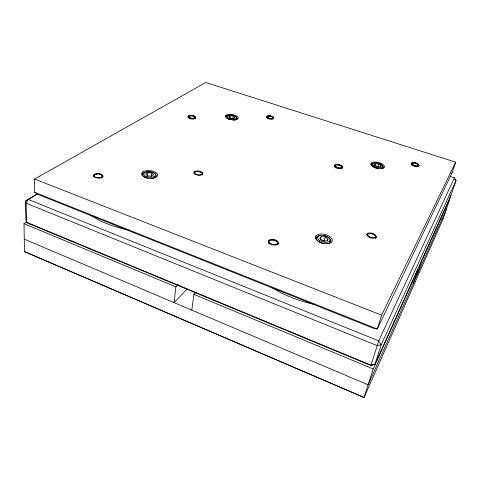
<?xml version="1.0" encoding="UTF-8"?>
<svg xmlns="http://www.w3.org/2000/svg" width="480" height="480" viewBox="0 0 480 480"><rect width="100%" height="100%" fill="white"/><g stroke="black" fill="none" stroke-linecap="round" stroke-linejoin="round"><path stroke-width="0.72" d="M94.224 175.794L94.284 174.336M273.444 118.776L273.006 118.116M142.536 175.488L142.824 171.912M147.492 175.77L147.756 172.62L151.71 172.962L153.588 174.768L151.494 176.238L147.51 175.896L145.644 174.078L147.756 172.62M151.434 176.112L151.71 172.962M177.996 284.748L175.89 286.86L174.024 302.598L187.008 289.146M194.334 173.16L194.514 171.708M191.796 310.128L193.938 294.372L195.984 292.188M225.828 117.192L226.116 115.17M229.836 117.72L230.118 115.77L233.292 116.1L235.068 117.402L233.67 118.392L230.478 118.062L228.702 116.748L230.118 115.77M232.908 118.692L233.292 116.1M268.512 241.89L268.788 240.462M266.85 116.676L267.468 116.316M315.33 238.536L315.96 235.854M316.386 239.256L316.896 237.084L317.988 236.604M320.412 239.808L321.186 236.58L325.272 236.886L327.99 239.088L327.51 241.026M325.272 236.886L324.336 240.756L322.302 240.606M370.86 164.496L371.226 163.116M371.604 165.498L371.976 164.118L372.906 163.668M374.886 165.726L375.42 163.734L378.678 164.04L381.036 165.588L380.67 166.92M377.958 166.698L378.678 164.04M455.646 162.156L381.606 315.144L377.28 328.986L373.278 328.242L40.272 195.354L34.692 192.396L34.584 179.034L205.752 82.5L455.646 162.156L452.124 172.71L377.28 328.986L34.692 192.396M413.178 283.68L417.846 269.628L373.206 368.958L364.056 397.5L24.492 251.616L24 223.668L26.52 222.078M37.722 193.662L25.668 200.976L25.968 219.924L26.352 222.18L28.392 223.386L370.884 365.538L374.952 364.35L450.906 195.576L456 180.546L454.404 177.78L450.138 176.394M24.492 251.616L364.056 397.5L443.094 218.916L450.648 196.632L421.704 261.036L417.09 274.902L415.686 274.38M446.466 208.962L368.124 384.816L24.27 239.166M454.404 177.78L378.714 340.848L370.884 365.538M327.99 239.088L326.604 241.002L322.482 240.696L319.77 238.476L321.186 236.58M381.036 165.588L380.136 166.83L376.86 166.524L374.502 164.97L375.42 163.734M441.87 219.702L443.094 218.916M450.912 173.484L452.124 172.71M226.842 116.118L227.598 115.656M143.73 173.064L144.57 172.554M37.242 194.112L25.668 200.976L26.058 203.178L26.352 222.18L370.746 365.058L374.952 364.35L381.21 344.844L456 180.546L454.596 179.334M449.742 196.062L450.906 195.576M34.584 179.034L381.606 315.144M24 223.668L175.89 286.86M193.938 294.372L373.206 368.958M25.968 219.924L26.778 221.082M27.588 222.234L28.392 223.386M154.692 176.298L155.406 177.378M236.196 118.5L236.76 119.4M329.808 240.972L330.522 242.118M382.656 166.89L383.22 167.838M188.454 116.37A0.612 0.498 57.4 0 1 189.048 115.992M194.634 117.87A0.618 0.498 57 0 1 195.102 118.608M411.354 163.668A0.624 0.564 24.5 0 1 412.11 163.314M418.368 165.348A0.63 0.57 23 0 1 418.8 166.092M376.842 163.284A5.988 2.508 14.3 0 1 382.908 166.038A5.988 2.508 14.3 0 1 381.426 168.726M378.336 168.702A5.988 2.508 14.3 0 1 372.096 165.726A5.988 2.508 14.3 0 1 374.466 163.17M232.884 115.704A5.58 2.232 8.9 0 1 237.312 118.53A5.58 2.232 8.9 0 1 232.698 120.108M230.28 119.742A5.58 2.232 8.9 0 1 226.266 116.922A5.58 2.232 8.9 0 1 230.892 115.428M147.978 178.344A6.9 3.288 5.2 0 1 143.88 172.962A6.9 3.288 5.2 0 1 155.256 173.808A6.9 3.288 5.2 0 1 150.996 178.566M321.738 240.588A3.684 1.944 13.9 0 1 324.552 241.17M323.778 235.686A7.386 3.876 13.8 0 1 330.762 240.048A7.386 3.876 13.8 0 1 326.7 243.756M323.598 243.57A7.386 3.876 13.8 0 1 316.668 239.346A7.386 3.876 13.8 0 1 320.256 235.542M193.902 173.46A4.446 2.1 7.4 0 1 198.408 171.63A4.446 2.1 7.4 0 1 202.686 174.444M194.436 172.326A0.708 0.564 51.6 0 1 195.132 171.93M201.654 174.282A0.714 0.564 51.1 0 1 202.194 175.122M99.18 174.288A4.8 2.28 3 0 1 102.918 176.898M101.628 178.188A4.8 2.28 3 0 1 101.376 178.296M93.51 176.862A4.8 2.28 3 0 1 96.768 174.234M94.254 174.984A0.756 0.546 54.5 0 1 94.908 174.57M101.472 177.06A0.756 0.546 54.2 0 1 102.072 177.9M371.184 233.676A4.83 2.424 15.8 0 1 375.468 235.806A4.83 2.424 15.8 0 1 375.366 238.374M366.906 234.57A4.83 2.424 15.8 0 1 368.934 233.58M375.384 236.934A0.774 0.654 29.7 0 1 375.924 237.828M366.924 234.528A0.768 0.648 30.8 0 1 367.806 234.198M269.37 244.11A5.052 2.754 11.3 0 1 269.484 240.51A5.052 2.754 11.3 0 1 275.874 240.882A5.052 2.754 11.3 0 1 277.812 244.602A0.81 0.648 40.4 0 0 277.212 243.654M268.656 241.128A0.804 0.648 41.3 0 1 269.514 240.738M334.62 165.57A0.648 0.57 39.9 0 1 335.358 165.204M341.706 167.334A0.648 0.576 38.7 0 1 342.174 168.108M128.094 229.836A71.67 35.85 4.9 0 1 90.894 215.31M314.376 304.338A76.626 42.192 14.1 0 1 271.506 287.316M28.062 199.392L26.058 203.178L376.938 345.51L381.21 344.844L378.714 340.848L28.062 199.392M189.666 118.56A3.828 1.548 7.5 0 0 195.564 118.008A3.828 1.548 7.5 0 0 190.08 115.914A3.828 1.548 7.5 0 0 189.666 118.56M190.062 117.828A3.216 1.296 7.5 0 0 195.024 117.372A3.216 1.296 7.5 0 0 190.416 115.608A3.216 1.296 7.5 0 0 190.062 117.828M268.008 118.596A3.636 1.428 10.1 0 0 273.702 118.452A3.636 1.428 10.1 0 0 268.704 116.208A3.636 1.428 10.1 0 0 268.008 118.596M268.44 117.924A3.06 1.2 10.1 0 0 273.228 117.804A3.06 1.2 10.1 0 0 269.028 115.926A3.06 1.2 10.1 0 0 268.44 117.924M412.698 165.624A3.936 1.584 15.3 0 0 418.854 165.984A3.936 1.584 15.3 0 0 413.676 163.044A3.936 1.584 15.3 0 0 412.698 165.624M413.238 164.958A3.312 1.332 15.3 0 0 418.416 165.264A3.312 1.332 15.3 0 0 414.06 162.798A3.312 1.332 15.3 0 0 413.238 164.958M374.736 166.44A5.196 2.172 14.3 0 0 382.8 166.602A5.196 2.172 14.3 0 0 375.786 162.834A5.196 2.172 14.3 0 0 374.736 166.44M229.146 118.326A4.842 1.932 8.9 0 0 236.658 117.876A4.842 1.932 8.9 0 0 229.854 115.056A4.842 1.932 8.9 0 0 229.146 118.326M146.07 176.49A5.988 2.844 5.3 0 0 155.538 175.182A5.988 2.844 5.3 0 0 147.222 171.654A5.988 2.844 5.3 0 0 146.07 176.49M373.692 166.86A6.99 2.922 14.3 0 0 384.54 167.058A6.99 2.922 14.3 0 0 375.09 161.994A6.99 2.922 14.3 0 0 373.692 166.86M318.396 241.374A8.622 4.518 13.8 0 0 332.178 241.134A8.622 4.518 13.8 0 0 321.072 233.988A8.622 4.518 13.8 0 0 318.396 241.374M228.204 118.77A6.516 2.598 8.9 0 0 238.308 118.152A6.516 2.598 8.9 0 0 229.134 114.366A6.516 2.598 8.9 0 0 228.204 118.77M144.852 177.222A8.058 3.834 5.3 0 0 157.584 175.446A8.058 3.834 5.3 0 0 146.364 170.706A8.058 3.834 5.3 0 0 144.852 177.222M412.86 165.078A3.936 1.584 15.3 0 0 419.016 165.438A3.936 1.584 15.3 0 0 413.838 162.504A3.936 1.584 15.3 0 0 412.86 165.078M335.982 167.184A4.068 1.758 13 0 0 342.45 167.31A4.068 1.758 13 0 0 337.158 164.334A4.068 1.758 13 0 0 335.982 167.184M268.104 118.062A3.636 1.422 10.1 0 0 273.798 117.918A3.636 1.422 10.1 0 0 268.794 115.68A3.636 1.422 10.1 0 0 268.104 118.062M189.732 118.002A3.828 1.542 7.5 0 0 195.624 117.45A3.828 1.542 7.5 0 0 190.146 115.362A3.828 1.542 7.5 0 0 189.732 118.002M195.708 174.522A4.446 2.094 7.4 0 0 202.764 173.826A4.446 2.094 7.4 0 0 196.68 170.994A4.446 2.094 7.4 0 0 195.708 174.522M95.664 177.666A4.8 2.28 3 0 0 102.966 176.082A4.8 2.28 3 0 0 95.898 173.724A4.8 2.28 3 0 0 95.664 177.666M368.478 236.796A4.83 2.418 15.8 0 0 376.188 237.03A4.83 2.418 15.8 0 0 370.104 232.908A4.83 2.418 15.8 0 0 368.478 236.796M270.138 243.888A5.052 2.748 11.3 0 0 278.256 243.39A5.052 2.748 11.3 0 0 271.674 239.352A5.052 2.748 11.3 0 0 270.138 243.888M319.794 240.69A6.402 3.354 13.8 0 0 330.042 240.528A6.402 3.354 13.8 0 0 321.816 235.212A6.402 3.354 13.8 0 0 319.794 240.69M196.134 174.294A3.738 1.764 7.4 0 0 202.068 173.712A3.738 1.764 7.4 0 0 196.956 171.33A3.738 1.764 7.4 0 0 196.134 174.294M96.066 177.366A4.032 1.914 3 0 0 102.21 176.04A4.032 1.914 3 0 0 96.264 174.054A4.032 1.914 3 0 0 96.066 177.366M368.97 236.592A4.056 2.034 15.8 0 0 375.45 236.796A4.056 2.034 15.8 0 0 370.344 233.328A4.056 2.034 15.8 0 0 368.97 236.592M270.648 243.612A4.248 2.31 11.3 0 0 277.476 243.198A4.248 2.31 11.3 0 0 271.95 239.802A4.248 2.31 11.3 0 0 270.648 243.612M335.844 167.754A4.068 1.764 13 0 0 342.318 167.88A4.068 1.764 13 0 0 337.02 164.904A4.068 1.764 13 0 0 335.844 167.754M336.384 167.034A3.42 1.482 13 0 0 341.826 167.142A3.42 1.482 13 0 0 337.374 164.64A3.42 1.482 13 0 0 336.384 167.034"/></g></svg>
